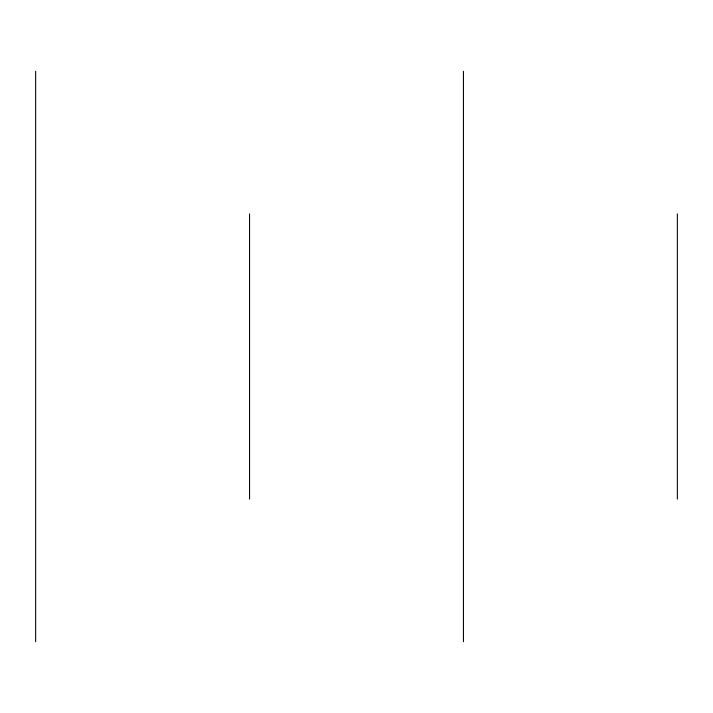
<?xml version="1.0" encoding="UTF-8"?>
<svg xmlns="http://www.w3.org/2000/svg" width="713" height="713" viewBox="0 0 713 713"><rect width="100%" height="100%" fill="white"/><g stroke="black" fill="none" stroke-linecap="round" stroke-linejoin="round"><path stroke-width="1.07" d="M677.35 213.9L677.35 499.1M463.45 71.3L463.45 641.7M249.55 213.9L249.55 499.1M35.65 71.3L35.65 641.7"/></g></svg>
